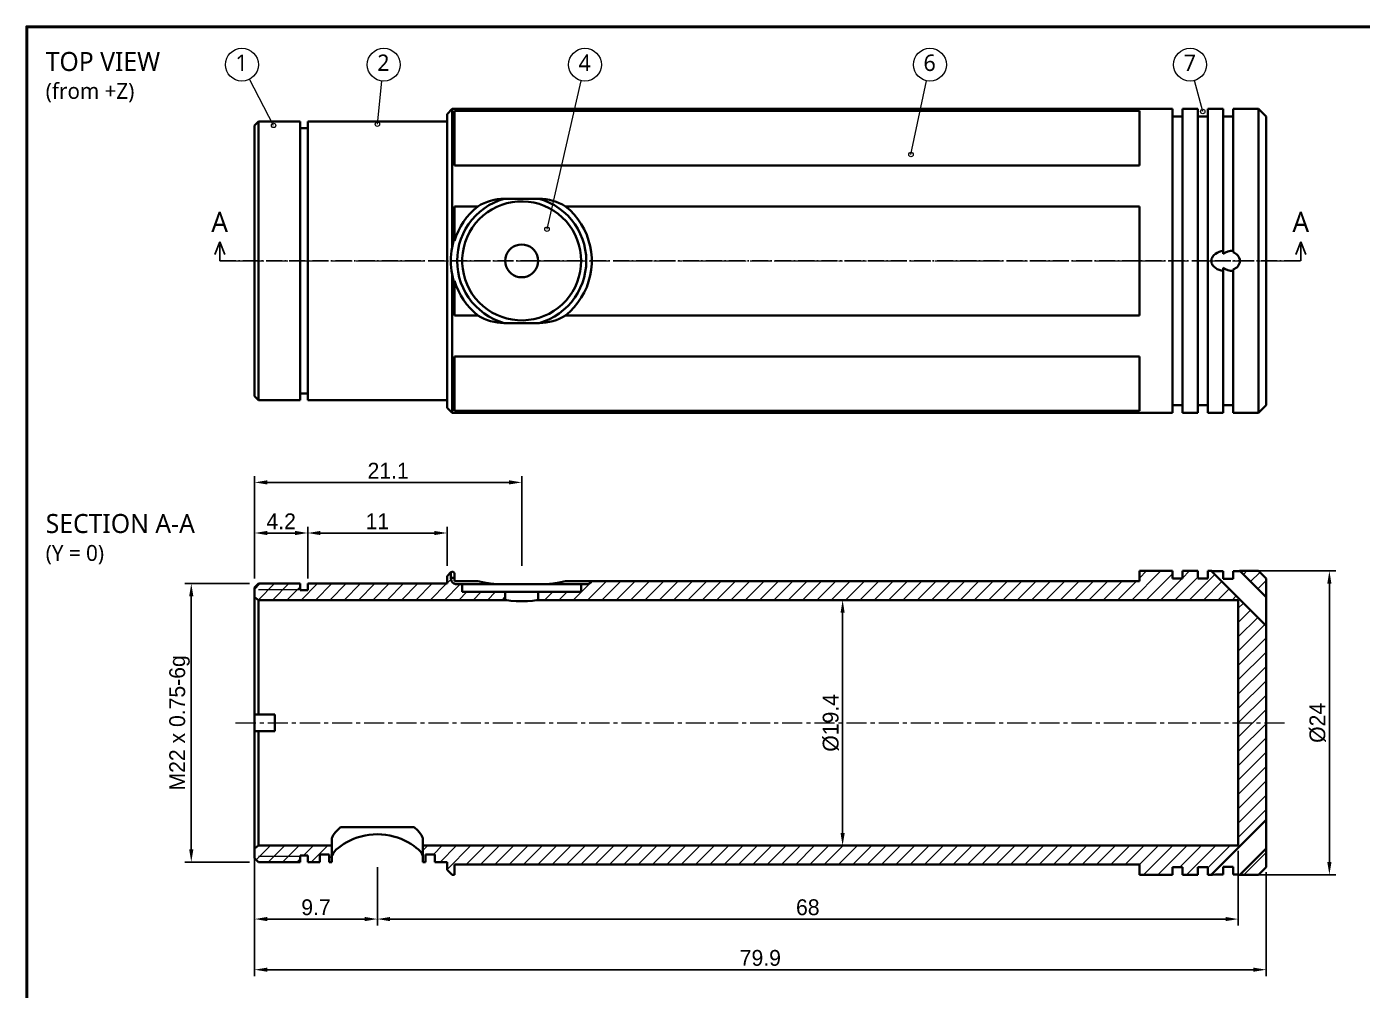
# Model space of a CAD drawing. Header units: millimetres. Extents: x 0 to 420, y 0 to 297.
# Drawn here: x 10 to 221, y 134.7 to 287 of the extents above; entities that cross this region are included whole.
import ezdxf

# ---------------------------------------------------------------- set-up
doc = ezdxf.new("R2010")
doc.units = ezdxf.units.MM
doc.linetypes.add('CENTER', pattern=[5.08, 3.175, -0.635, 0.635, -0.635])
doc.linetypes.add('DASHDOT', pattern=[3.556, 2.54, -0.508, 0, -0.508])
for name, color, linetype, lineweight in [('BORDER', 7, 'Continuous', 50), ('CENTER', 1, 'CENTER', 13), ('CUTLINE', 1, 'DASHDOT', 25), ('DIM', 5, 'Continuous', 13), ('HATCH', 8, 'Continuous', 9), ('TEXT', 7, 'Continuous', 18), ('VISIBLE', 7, 'Continuous', 35)]:
    doc.layers.add(name, color=color, linetype=linetype, lineweight=lineweight)
doc.styles.add('OpenSans', font='OpenSans-Regular.ttf')
doc.dimstyles.new('FK', dxfattribs={"dimtxt": 2.5, "dimasz": 2, "dimexe": 1, "dimexo": 0.8, "dimgap": 0.6, "dimtad": 1, "dimdec": 3, "dimlfac": 0.5, "dimdsep": 46, "dimcen": 2.5, "dimclrd": 5, "dimclre": 5, "dimclrt": 7, "dimazin": 3, "dimtfac": 1, "dimtmove": 0, "dimatfit": 3})

msp = doc.modelspace()

# ---------------------------------------------------------------- linework, layer by layer
at = {"layer": 'BORDER'}
msp.add_lwpolyline([(10, 10), (410, 10), (410, 287), (10, 287)], close=True, dxfattribs=at)
at = {"layer": 'CENTER'}
for p, q in [((43, 250), (208.8, 250)), ((43, 177), (208.8, 177))]:
    msp.add_line(p, q, dxfattribs=at)
at = {"layer": 'CUTLINE'}
for p, q in [((40.5, 253), (39.7, 251)), ((40.5, 250), (40.5, 253)), ((40.5, 253), (41.3, 251)), ((211.3, 253), (210.5, 251)), ((211.3, 250), (211.3, 253)), ((211.3, 253), (212.1, 251)), ((40.5, 250), (211.3, 250))]:
    msp.add_line(p, q, dxfattribs=at)
at = {"layer": 'DIM'}
for p, q in [((49, 271.4), (45.201, 278.694)), ((65.4, 271.6), (66.125, 278.4146)), ((92.2, 255), (97.6154, 278.4666)), ((149.7, 266.8), (152.1626, 278.4562)), ((195.8, 273.6), (194.4784, 278.4901))]:
    msp.add_line(p, q, dxfattribs=at)
for centre, radius in [((44, 281), 2.6), ((66.4, 281), 2.6), ((98.2, 281), 2.6), ((152.7, 281), 2.6), ((193.8, 281), 2.6), ((195.8, 273.6), 0.35), ((49, 271.4), 0.35), ((65.4, 271.6), 0.35), ((149.7, 266.8), 0.35), ((92.2, 255), 0.35)]:
    msp.add_circle(centre, radius, dxfattribs=at)
at = {"layer": 'HATCH'}
for p, q in [((184.5978, 196.4), (189.1978, 201)), ((185.8, 199.8649), (186.9351, 201)), ((186.8605, 196.4), (191, 200.5395)), ((192.6, 199.8767), (193.7233, 201)), ((202.2185, 200.4442), (202.7743, 201)), ((203.3499, 199.3129), (204.8185, 200.7815)), ((46, 198.0922), (46.9078, 199)), ((46.5832, 196.4126), (49.1706, 199)), ((48.8333, 196.4), (51.4333, 199)), ((51.096, 196.4), (53.2, 198.504)), ((53.3588, 196.4), (55.9588, 199)), ((55.6215, 196.4), (58.2215, 199)), ((57.8843, 196.4), (60.4843, 199)), ((60.147, 196.4), (62.747, 199)), ((62.4098, 196.4), (65.0098, 199)), ((64.6725, 196.4), (67.2725, 199)), ((66.9352, 196.4), (69.5352, 199)), ((69.198, 196.4), (71.798, 199)), ((71.4607, 196.4), (74.0607, 199)), ((73.7235, 196.4), (76.3235, 199)), ((75.9862, 196.4), (78.4862, 198.9)), ((76.4, 199.0765), (77.0371, 199.7136)), ((96.3509, 196.4), (99.3509, 199.4)), ((98.6136, 196.4), (101.6136, 199.4)), ((100.8764, 196.4), (103.8764, 199.4)), ((103.1391, 196.4), (106.1391, 199.4)), ((105.4018, 196.4), (108.4018, 199.4)), ((107.6646, 196.4), (110.6646, 199.4)), ((109.9273, 196.4), (112.9273, 199.4)), ((112.1901, 196.4), (115.1901, 199.4)), ((114.4528, 196.4), (117.4528, 199.4)), ((116.7156, 196.4), (119.7156, 199.4)), ((118.9783, 196.4), (121.9783, 199.4)), ((121.241, 196.4), (124.241, 199.4)), ((123.5038, 196.4), (126.5038, 199.4)), ((125.7665, 196.4), (128.7665, 199.4)), ((128.0293, 196.4), (131.0293, 199.4)), ((130.292, 196.4), (133.292, 199.4)), ((132.5547, 196.4), (135.5547, 199.4)), ((134.8175, 196.4), (137.8175, 199.4)), ((137.0802, 196.4), (140.0802, 199.4)), ((139.343, 196.4), (142.343, 199.4)), ((141.6057, 196.4), (144.6057, 199.4)), ((143.8685, 196.4), (146.8685, 199.4)), ((146.1312, 196.4), (149.1312, 199.4)), ((148.3939, 196.4), (151.3939, 199.4)), ((150.6567, 196.4), (153.6567, 199.4)), ((152.9194, 196.4), (155.9194, 199.4)), ((155.1822, 196.4), (158.1822, 199.4)), ((157.4449, 196.4), (160.4449, 199.4)), ((159.7076, 196.4), (162.7076, 199.4)), ((161.9704, 196.4), (164.9704, 199.4)), ((164.2331, 196.4), (167.2331, 199.4)), ((166.4959, 196.4), (169.4959, 199.4)), ((168.7586, 196.4), (171.7586, 199.4)), ((171.0214, 196.4), (174.0214, 199.4)), ((173.2841, 196.4), (176.2841, 199.4)), ((175.5468, 196.4), (178.5468, 199.4)), ((177.8096, 196.4), (180.8096, 199.4)), ((180.0723, 196.4), (183.0723, 199.4)), ((182.3351, 196.4), (185.3351, 199.4)), ((189.1233, 196.4), (192.5233, 199.8)), ((191.386, 196.4), (195, 200.014)), ((193.6488, 196.4), (197.693, 200.4442)), ((195.9115, 196.4), (198.8244, 199.3129)), ((204.4812, 198.1815), (205.8, 199.5003)), ((46.6, 198.0799), (53.2, 198.0799)), ((78.2489, 196.4), (79.5489, 197.7)), ((80.5117, 196.4), (81.8117, 197.7)), ((82.7744, 196.4), (84.0744, 197.7)), ((85.0372, 196.4), (85.6, 196.9628)), ((90.8, 197.6373), (90.8627, 197.7)), ((91.8254, 196.4), (93.1254, 197.7)), ((94.0881, 196.4), (95.3881, 197.7)), ((198.1743, 196.4), (199.9558, 198.1815)), ((200.437, 196.4), (201.0871, 197.0501)), ((205.6126, 197.0501), (205.8, 197.2375)), ((201.4, 195.1003), (202.2185, 195.9188)), ((201.4, 192.8375), (203.3499, 194.7874)), ((201.4, 190.5748), (204.4812, 193.656)), ((201.4, 188.312), (205.6126, 192.5246)), ((201.4, 186.0493), (205.8, 190.4493)), ((201.4, 183.7866), (205.8, 188.1866)), ((201.4, 181.5238), (205.8, 185.9238)), ((201.4, 179.2611), (205.8, 183.6611)), ((201.4, 176.9983), (205.8, 181.3983)), ((201.4, 174.7356), (205.8, 179.1356)), ((201.4, 172.4728), (205.8, 176.8728)), ((201.4, 170.2101), (205.8, 174.6101)), ((201.4, 167.9474), (205.8, 172.3474)), ((201.4, 165.6846), (205.8, 170.0846)), ((201.4, 163.4219), (205.8, 167.8219)), ((201.4, 161.1591), (205.8, 165.5591)), ((201.4, 158.8964), (205.8, 163.2964)), ((46.25, 155.35), (48.4999, 157.6)), ((48.1627, 155), (50.7627, 157.6)), ((50.4254, 155), (53.0254, 157.6)), ((53.7082, 156.0201), (55.2881, 157.6)), ((54.9509, 155), (57.5509, 157.6)), ((72.6, 156.8099), (73.3901, 157.6)), ((74.2528, 156.2), (75.6528, 157.6)), ((75.3156, 155), (77.9156, 157.6)), ((76.4, 153.8217), (80.1783, 157.6)), ((79.441, 154.6), (82.441, 157.6)), ((81.7038, 154.6), (84.7038, 157.6)), ((83.9665, 154.6), (86.9665, 157.6)), ((86.2293, 154.6), (89.2293, 157.6)), ((88.492, 154.6), (91.492, 157.6)), ((90.7547, 154.6), (93.7547, 157.6)), ((93.0175, 154.6), (96.0175, 157.6)), ((95.2802, 154.6), (98.2802, 157.6)), ((97.543, 154.6), (100.543, 157.6)), ((99.8057, 154.6), (102.8057, 157.6)), ((102.0685, 154.6), (105.0685, 157.6)), ((104.3312, 154.6), (107.3312, 157.6)), ((106.5939, 154.6), (109.5939, 157.6)), ((108.8567, 154.6), (111.8567, 157.6)), ((111.1194, 154.6), (114.1194, 157.6)), ((113.3822, 154.6), (116.3822, 157.6)), ((115.6449, 154.6), (118.6449, 157.6)), ((117.9076, 154.6), (120.9076, 157.6)), ((120.1704, 154.6), (123.1704, 157.6)), ((122.4331, 154.6), (125.4331, 157.6)), ((124.6959, 154.6), (127.6959, 157.6)), ((126.9586, 154.6), (129.9586, 157.6)), ((129.2214, 154.6), (132.2214, 157.6)), ((131.4841, 154.6), (134.4841, 157.6)), ((133.7468, 154.6), (136.7468, 157.6)), ((136.0096, 154.6), (139.0096, 157.6)), ((138.2723, 154.6), (141.2723, 157.6)), ((140.5351, 154.6), (143.5351, 157.6)), ((142.7978, 154.6), (145.7978, 157.6)), ((145.0605, 154.6), (148.0605, 157.6)), ((147.3233, 154.6), (150.3233, 157.6)), ((149.586, 154.6), (152.586, 157.6)), ((151.8488, 154.6), (154.8488, 157.6)), ((154.1115, 154.6), (157.1115, 157.6)), ((156.3743, 154.6), (159.3743, 157.6)), ((158.637, 154.6), (161.637, 157.6)), ((160.8997, 154.6), (163.8997, 157.6)), ((163.1625, 154.6), (166.1625, 157.6)), ((165.4252, 154.6), (168.4252, 157.6)), ((167.688, 154.6), (170.688, 157.6)), ((169.9507, 154.6), (172.9507, 157.6)), ((172.2134, 154.6), (175.2134, 157.6)), ((174.4762, 154.6), (177.4762, 157.6)), ((176.7389, 154.6), (179.7389, 157.6)), ((179.0017, 154.6), (182.0017, 157.6)), ((181.2644, 154.6), (184.2644, 157.6)), ((183.5272, 154.6), (186.5272, 157.6)), ((185.7899, 154.6), (188.7899, 157.6)), ((186.4526, 153), (191.0526, 157.6)), ((188.7154, 153), (193.3154, 157.6)), ((192.1781, 154.2), (195.5781, 157.6)), ((193.2409, 153), (197.8409, 157.6)), ((196.6, 154.0964), (200.1036, 157.6)), ((202.2918, 153), (205.8, 156.5082)), ((46.6, 155.9201), (53.2, 155.9201)), ((52.6881, 155), (53.2, 155.5119)), ((57.8, 155.5864), (58.2, 155.9864)), ((204.5546, 153), (205.8, 154.2454)), ((190.9781, 153), (191, 153.0219))]:
    msp.add_line(p, q, dxfattribs=at)
at = {"layer": 'VISIBLE'}
for points in [[(76.4, 273.2), (77.2, 274)], [(76.4, 273.2), (76.4, 272.6183), (76.4, 270.9025), (76.4, 268.1385), (76.4, 264.465), (76.4, 260.0661), (76.4, 255.1625), (76.4, 250), (76.4, 244.8375), (76.4, 239.9339), (76.4, 235.535), (76.4, 231.8615), (76.4, 229.0975), (76.4, 227.3817), (76.4, 226.8)], [(77.2, 274), (77.2, 273.8655), (77.2, 273.4635), (77.2, 272.7985), (77.2, 271.878), (77.2, 270.7122), (77.2, 269.3143), (77.2, 267.6999), (77.2, 265.8871), (77.2, 263.8962), (77.2, 261.7496), (77.2, 259.4713), (77.2, 257.0868), (77.2, 254.6229), (77.2, 252.1071)], [(77.2, 274), (191, 274)], [(77.6, 273.7071), (77.6, 273.4785), (77.6, 273.1853), (77.6, 272.8283), (77.6, 272.4085), (77.6, 271.927), (77.6, 271.3852), (77.6, 270.7846), (77.6, 270.1268), (77.6, 269.4136), (77.6, 268.647), (77.6, 267.8292), (77.6, 266.9622), (77.6, 266.0486), (77.6, 265.0908)], [(77.6, 273.7071), (185.8, 273.7071)], [(185.8, 273.7071), (185.8, 273.4785), (185.8, 273.1853), (185.8, 272.8283), (185.8, 272.4085), (185.8, 271.927), (185.8, 271.3852), (185.8, 270.7846), (185.8, 270.1268), (185.8, 269.4136), (185.8, 268.647), (185.8, 267.8292), (185.8, 266.9622), (185.8, 266.0486), (185.8, 265.0908)], [(191, 274), (191, 273.3983), (191, 271.6233), (191, 268.764), (191, 264.9638), (191, 260.4132), (191, 255.3405), (191, 250), (191, 244.6595), (191, 239.5868), (191, 235.0362), (191, 231.236), (191, 228.3767), (191, 226.6017), (191, 226)], [(191, 272.8), (192.6, 272.8)], [(192.6, 274), (192.6, 273.3983), (192.6, 271.6233), (192.6, 268.764), (192.6, 264.9638), (192.6, 260.4132), (192.6, 255.3405), (192.6, 250), (192.6, 244.6595), (192.6, 239.5868), (192.6, 235.0362), (192.6, 231.236), (192.6, 228.3767), (192.6, 226.6017), (192.6, 226)], [(192.6, 274), (195, 274)], [(195, 274), (195, 273.3983), (195, 271.6233), (195, 268.764), (195, 264.9638), (195, 260.4132), (195, 255.3405), (195, 250), (195, 244.6595), (195, 239.5868), (195, 235.0362), (195, 231.236), (195, 228.3767), (195, 226.6017), (195, 226)], [(195, 272.8), (196.6, 272.8)], [(196.6, 274), (196.6, 273.3983), (196.6, 271.6233), (196.6, 268.764), (196.6, 264.9638), (196.6, 260.4132), (196.6, 255.3405), (196.6, 250), (196.6, 244.6595), (196.6, 239.5868), (196.6, 235.0362), (196.6, 231.236), (196.6, 228.3767), (196.6, 226.6017), (196.6, 226)], [(196.6, 274), (199, 274)], [(199, 274), (199, 273.8614), (199, 273.4471), (199, 272.762), (199, 271.814), (199, 270.6139), (199, 269.1758), (199, 267.5161), (199, 265.6541), (199, 263.6113), (199, 261.4112), (199, 259.0793), (199, 256.6426), (199, 254.1291), (199, 251.5679)], [(199, 272.8), (200.6, 272.8)], [(200.6, 274), (200.6, 273.8599), (200.6, 273.4412), (200.6, 272.7488), (200.6, 271.7907), (200.6, 270.5782), (200.6, 269.1255), (200.6, 267.4494), (200.6, 265.5696), (200.6, 263.508), (200.6, 261.2886), (200.6, 258.9375), (200.6, 256.482), (200.6, 253.9508), (200.6, 251.3735)], [(200.6, 274), (204.6, 274)], [(204.6, 274), (204.6, 273.3983), (204.6, 271.6233), (204.6, 268.764), (204.6, 264.9638), (204.6, 260.4132), (204.6, 255.3405), (204.6, 250), (204.6, 244.6595), (204.6, 239.5868), (204.6, 235.0362), (204.6, 231.236), (204.6, 228.3767), (204.6, 226.6017), (204.6, 226)], [(204.6, 274), (205.8, 272.8)], [(205.8, 272.8), (205.8, 272.2284), (205.8, 270.5421), (205.8, 267.8258), (205.8, 264.2156), (205.8, 259.8925), (205.8, 255.0735), (205.8, 250), (205.8, 244.9265), (205.8, 240.1075), (205.8, 235.7844), (205.8, 232.1742), (205.8, 229.4579), (205.8, 227.7716), (205.8, 227.2)], [(46, 271.4), (46.6, 272)], [(46, 271.4), (46, 270.8635), (46, 269.2807), (46, 266.7312), (46, 263.3427), (46, 259.2851), (46, 254.7619), (46, 250), (46, 245.2381), (46, 240.7149), (46, 236.6573), (46, 233.2688), (46, 230.7193), (46, 229.1365), (46, 228.6)], [(46.6, 272), (46.6, 271.4484), (46.6, 269.8213), (46.6, 267.2003), (46.6, 263.7168), (46.6, 259.5454), (46.6, 254.8955), (46.6, 250), (46.6, 245.1045), (46.6, 240.4546), (46.6, 236.2832), (46.6, 232.7997), (46.6, 230.1787), (46.6, 228.5516), (46.6, 228)], [(46.6, 272), (53.2, 272)], [(53.2, 272), (53.2, 271.4484), (53.2, 269.8213), (53.2, 267.2003), (53.2, 263.7168), (53.2, 259.5454), (53.2, 254.8955), (53.2, 250), (53.2, 245.1045), (53.2, 240.4546), (53.2, 236.2832), (53.2, 232.7997), (53.2, 230.1787), (53.2, 228.5516), (53.2, 228)], [(53.2, 270.9799), (54.4, 270.9799)], [(54.4, 272), (54.4, 271.4484), (54.4, 269.8213), (54.4, 267.2003), (54.4, 263.7168), (54.4, 259.5454), (54.4, 254.8955), (54.4, 250), (54.4, 245.1045), (54.4, 240.4546), (54.4, 236.2832), (54.4, 232.7997), (54.4, 230.1787), (54.4, 228.5516), (54.4, 228)], [(54.4, 272), (76.4, 272)], [(77.6, 265.0908), (185.8, 265.0908)], [(85.4341, 259.8178), (84.5971, 259.5425), (83.787, 259.1959), (83.0098, 258.7808), (82.2713, 258.3001), (81.5771, 257.7574), (80.9323, 257.1569), (80.3418, 256.5029), (79.8098, 255.8005), (79.3405, 255.0547), (78.9373, 254.2712), (78.6033, 253.4559), (78.3408, 252.6147), (78.152, 251.7541), (78.0381, 250.8803), (78, 250), (78.0381, 249.1197), (78.152, 248.2459), (78.3408, 247.3853), (78.6033, 246.5441), (78.9373, 245.7288), (79.3405, 244.9453), (79.8098, 244.1995), (80.3418, 243.4971), (80.9323, 242.8431), (81.5771, 242.2426), (82.2713, 241.6999), (83.0098, 241.2192), (83.787, 240.8041), (84.5971, 240.4575), (85.4341, 240.1822)], [(81.2562, 258.6163), (81.7486, 258.8992), (82.2544, 259.1416), (82.771, 259.3452), (83.296, 259.5115), (83.8271, 259.6419), (84.3623, 259.737), (84.8991, 259.7966), (85.4341, 259.8178)], [(85.4341, 259.8178), (90.9659, 259.8178)], [(90.9659, 240.1822), (91.8029, 240.4575), (92.613, 240.8041), (93.3902, 241.2192), (94.1287, 241.6999), (94.8229, 242.2426), (95.4677, 242.8431), (96.0582, 243.4971), (96.5902, 244.1995), (97.0595, 244.9453), (97.4627, 245.7288), (97.7967, 246.5441), (98.0592, 247.3853), (98.248, 248.2459), (98.3619, 249.1197), (98.4, 250), (98.3619, 250.8803), (98.248, 251.7541), (98.0592, 252.6147), (97.7967, 253.4559), (97.4627, 254.2712), (97.0595, 255.0547), (96.5902, 255.8005), (96.0582, 256.5029), (95.4677, 257.1569), (94.8229, 257.7574), (94.1287, 258.3001), (93.3902, 258.7808), (92.613, 259.1959), (91.8029, 259.5425), (90.9659, 259.8178)], [(95.1438, 258.6163), (94.6514, 258.8992), (94.1456, 259.1416), (93.629, 259.3452), (93.104, 259.5115), (92.5729, 259.6419), (92.0377, 259.737), (91.5009, 259.7966), (90.9659, 259.8178)], [(77.6, 258.6163), (81.2562, 258.6163)], [(77.6, 258.6163), (77.6, 258.2697), (77.6, 257.9213), (77.6, 257.5709), (77.6, 257.2187), (77.6, 256.8649), (77.6, 256.5093), (77.6, 256.1523), (77.6, 255.7937), (77.6, 255.4338), (77.6, 255.0726), (77.6, 254.7102), (77.6, 254.3467), (77.6, 253.9821), (77.6, 253.6166)], [(77.6, 253.1776), (77.8685, 253.9645), (78.1953, 254.729), (78.5786, 255.4668), (79.0162, 256.1738), (79.5057, 256.8459), (80.0442, 257.4793), (80.6288, 258.0706), (81.2562, 258.6163)], [(97.6, 250), (97.5611, 250.8548), (97.4445, 251.7025), (97.2514, 252.5361), (96.9833, 253.3487), (96.6424, 254.1335), (96.2315, 254.8841), (95.7541, 255.5942), (95.2141, 256.258), (94.616, 256.8699), (93.9647, 257.4248), (93.2656, 257.9183), (92.5246, 258.3461), (91.7477, 258.7048), (90.9415, 258.9913), (90.1125, 259.2034), (89.2677, 259.3392), (88.414, 259.3976), (87.5585, 259.3781), (86.7084, 259.2809), (85.8706, 259.1068), (85.0521, 258.8573), (84.2597, 258.5343), (83.5, 258.1406), (82.7792, 257.6795), (82.1033, 257.1548), (81.478, 256.5707), (80.9083, 255.9322), (80.3991, 255.2446), (79.9545, 254.5135), (79.5782, 253.745), (79.2734, 252.9454), (79.0425, 252.1215), (78.8876, 251.28), (78.8097, 250.4278), (78.8097, 249.5722), (78.8876, 248.72), (79.0425, 247.8785), (79.2734, 247.0546), (79.5782, 246.255), (79.9545, 245.4865), (80.3991, 244.7554), (80.9083, 244.0678), (81.478, 243.4293), (82.1033, 242.8452), (82.7792, 242.3205), (83.5, 241.8594), (84.2597, 241.4657), (85.0521, 241.1427), (85.8706, 240.8932), (86.7084, 240.7191), (87.5585, 240.6219), (88.414, 240.6024), (89.2677, 240.6608), (90.1125, 240.7966), (90.9415, 241.0087), (91.7477, 241.2952), (92.5246, 241.6539), (93.2656, 242.0817), (93.9647, 242.5752), (94.616, 243.1301), (95.2141, 243.742), (95.7541, 244.4058), (96.2315, 245.1159), (96.6424, 245.8665), (96.9833, 246.6513), (97.2514, 247.4639), (97.4445, 248.2975), (97.5611, 249.1452), (97.6, 250)], [(95.1438, 241.3837), (95.8502, 242.0043), (96.5014, 242.6827), (97.0927, 243.4138), (97.6197, 244.1925), (98.0787, 245.0132), (98.4664, 245.8698), (98.78, 246.7563), (99.0171, 247.6662), (99.1762, 248.593), (99.256, 249.5299), (99.256, 250.4701), (99.1762, 251.407), (99.0171, 252.3338), (98.78, 253.2437), (98.4664, 254.1302), (98.0787, 254.9868), (97.6197, 255.8075), (97.0927, 256.5862), (96.5014, 257.3173), (95.8502, 257.9957), (95.1438, 258.6163)], [(95.1438, 258.6163), (185.8, 258.6163)], [(185.8, 258.6163), (185.8, 257.4299), (185.8, 256.2231), (185.8, 254.9991), (185.8, 253.7614), (185.8, 252.5134), (185.8, 251.2584), (185.8, 250), (185.8, 248.7416), (185.8, 247.4866), (185.8, 246.2386), (185.8, 245.0009), (185.8, 243.7769), (185.8, 242.5701), (185.8, 241.3837)], [(77.6, 253.6166), (77.3758, 252.8769), (77.2, 252.1071)], [(77.6, 253.6166), (77.6, 253.5858), (77.6, 253.4966), (77.6, 253.3571), (77.6, 253.1776)], [(77.2, 252.1071), (77.114, 251.5941), (77.0512, 251.0695), (77.0129, 250.5369), (77, 250), (77.0129, 249.4631), (77.0512, 248.9304), (77.114, 248.4059), (77.2, 247.8929)], [(90.8, 250), (90.7605, 250.4515), (90.6432, 250.8893), (90.4517, 251.3), (90.1917, 251.6712), (89.8712, 251.9917), (89.5, 252.2517), (89.0893, 252.4432), (88.6515, 252.5605), (88.2, 252.6), (87.7485, 252.5605), (87.3107, 252.4432), (86.9, 252.2517), (86.5288, 251.9917), (86.2083, 251.6712), (85.9483, 251.3), (85.7568, 250.8893), (85.6395, 250.4515), (85.6, 250), (85.6395, 249.5485), (85.7568, 249.1107), (85.9483, 248.7), (86.2083, 248.3288), (86.5288, 248.0083), (86.9, 247.7483), (87.3107, 247.5568), (87.7485, 247.4395), (88.2, 247.4), (88.6515, 247.4395), (89.0893, 247.5568), (89.5, 247.7483), (89.8712, 248.0083), (90.1917, 248.3288), (90.4517, 248.7), (90.6432, 249.1107), (90.7605, 249.5485), (90.8, 250)], [(199, 251.5679), (198.6892, 251.5075), (198.3859, 251.4151), (198.0917, 251.2878), (197.8121, 251.1213), (197.5577, 250.9115), (197.3439, 250.6542), (197.2588, 250.5062), (197.1932, 250.3456), (197.1515, 250.1752), (197.1373, 249.9992), (197.1518, 249.8232), (197.1937, 249.6527), (197.2596, 249.4923), (197.345, 249.3442), (197.5595, 249.0867), (197.8137, 248.8776), (198.0918, 248.7122), (198.3846, 248.5853), (198.6889, 248.4926), (199, 248.4321)], [(200.6, 251.5995), (200.1823, 251.5649), (199.7717, 251.4752), (199.3732, 251.3264), (199, 251.1119)], [(199, 251.1119), (199, 251.1444), (199, 251.177), (199, 251.2096), (199, 251.2422), (199, 251.2748), (199, 251.3074), (199, 251.3399), (199, 251.3725), (199, 251.4051), (199, 251.4376), (199, 251.4702), (199, 251.5027), (199, 251.5353), (199, 251.5679)], [(199, 251.1119), (199, 251.1603), (199, 251.2065), (199, 251.2506), (199, 251.2923), (199, 251.3316), (199, 251.3685), (199, 251.4029), (199, 251.4346), (199, 251.4637), (199, 251.4902), (199, 251.5138), (199, 251.5347), (199, 251.5527), (199, 251.5679)], [(201.6627, 250), (201.6381, 250.2409), (201.5675, 250.47), (201.4587, 250.6786), (201.3205, 250.8634), (201.1605, 251.024), (200.9844, 251.1615), (200.7965, 251.2774), (200.6, 251.3735)], [(90.7949, 250.163), (90.7948, 250.1637)], [(200.6, 248.6265), (200.7962, 248.7224), (200.9837, 248.8381), (201.1596, 248.9752), (201.3194, 249.1353), (201.4577, 249.3198), (201.5672, 249.5293), (201.638, 249.7585), (201.6627, 250)], [(77.2, 247.8929), (77.3758, 247.1231), (77.6, 246.3834)], [(77.2, 247.8929), (77.2, 245.3771), (77.2, 242.9132), (77.2, 240.5287), (77.2, 238.2504), (77.2, 236.1038), (77.2, 234.1129), (77.2, 232.3001), (77.2, 230.6857), (77.2, 229.2878), (77.2, 228.122), (77.2, 227.2015), (77.2, 226.5365), (77.2, 226.1345), (77.2, 226)], [(199, 248.4321), (199, 248.4473), (199, 248.4653), (199, 248.4862), (199, 248.5098), (199, 248.5363), (199, 248.5654), (199, 248.5971), (199, 248.6315), (199, 248.6684), (199, 248.7077), (199, 248.7494), (199, 248.7935), (199, 248.8397), (199, 248.8881)], [(199, 248.8881), (199.3731, 248.6736), (199.771, 248.525), (200.1814, 248.4352), (200.6, 248.4005)], [(199, 248.4321), (199, 248.4647), (199, 248.4973), (199, 248.5298), (199, 248.5624), (199, 248.5949), (199, 248.6275), (199, 248.6601), (199, 248.6926), (199, 248.7252), (199, 248.7578), (199, 248.7904), (199, 248.823), (199, 248.8556), (199, 248.8881)], [(199, 248.4321), (199, 245.8709), (199, 243.3574), (199, 240.9207), (199, 238.5888), (199, 236.3887), (199, 234.3459), (199, 232.4839), (199, 230.8242), (199, 229.3861), (199, 228.186), (199, 227.238), (199, 226.5529), (199, 226.1386), (199, 226)], [(200.6, 248.6265), (200.6, 246.0492), (200.6, 243.518), (200.6, 241.0625), (200.6, 238.7114), (200.6, 236.492), (200.6, 234.4304), (200.6, 232.5506), (200.6, 230.8745), (200.6, 229.4218), (200.6, 228.2093), (200.6, 227.2512), (200.6, 226.5588), (200.6, 226.1401), (200.6, 226)], [(81.2562, 241.3837), (80.6288, 241.9294), (80.0442, 242.5207), (79.5057, 243.1541), (79.0162, 243.8262), (78.5786, 244.5332), (78.1953, 245.271), (77.8685, 246.0355), (77.6, 246.8224)], [(77.6, 246.8224), (77.6, 246.6429), (77.6, 246.5034), (77.6, 246.4142), (77.6, 246.3834)], [(77.6, 246.3834), (77.6, 246.0179), (77.6, 245.6533), (77.6, 245.2898), (77.6, 244.9274), (77.6, 244.5662), (77.6, 244.2063), (77.6, 243.8477), (77.6, 243.4907), (77.6, 243.1351), (77.6, 242.7813), (77.6, 242.4291), (77.6, 242.0787), (77.6, 241.7302), (77.6, 241.3837)], [(77.6, 241.3837), (81.2562, 241.3837)], [(81.2562, 241.3837), (81.7486, 241.1008), (82.2544, 240.8584), (82.771, 240.6548), (83.296, 240.4885), (83.8271, 240.3581), (84.3623, 240.263), (84.8991, 240.2034), (85.4341, 240.1822)], [(95.1438, 241.3837), (94.6514, 241.1008), (94.1456, 240.8584), (93.629, 240.6548), (93.104, 240.4885), (92.5729, 240.3581), (92.0377, 240.263), (91.5009, 240.2034), (90.9659, 240.1822)], [(95.1438, 241.3837), (185.8, 241.3837)], [(85.4341, 240.1822), (90.9659, 240.1822)], [(77.6, 234.9092), (77.6, 233.9514), (77.6, 233.0378), (77.6, 232.1708), (77.6, 231.353), (77.6, 230.5864), (77.6, 229.8732), (77.6, 229.2154), (77.6, 228.6148), (77.6, 228.073), (77.6, 227.5915), (77.6, 227.1717), (77.6, 226.8147), (77.6, 226.5215), (77.6, 226.2929)], [(77.6, 234.9092), (185.8, 234.9092)], [(185.8, 234.9092), (185.8, 233.9514), (185.8, 233.0378), (185.8, 232.1708), (185.8, 231.353), (185.8, 230.5864), (185.8, 229.8732), (185.8, 229.2154), (185.8, 228.6148), (185.8, 228.073), (185.8, 227.5915), (185.8, 227.1717), (185.8, 226.8147), (185.8, 226.5215), (185.8, 226.2929)], [(46, 228.6), (46.6, 228)], [(46.6, 228), (53.2, 228)], [(53.2, 229.0201), (54.4, 229.0201)], [(54.4, 228), (76.4, 228)], [(76.4, 226.8), (77.2, 226)], [(77.2, 226), (191, 226)], [(77.6, 226.2929), (185.8, 226.2929)], [(191, 227.2), (192.6, 227.2)], [(192.6, 226), (195, 226)], [(195, 227.2), (196.6, 227.2)], [(196.6, 226), (199, 226)], [(199, 227.2), (200.6, 227.2)], [(200.6, 226), (204.6, 226)], [(205.8, 227.2), (204.6, 226)], [(76.4, 200.2), (77, 200.8)], [(77.2, 200.9073), (77.0512, 200.8272), (77.0129, 200.8068), (77, 200.8)], [(77, 199.9), (77, 200.8)], [(77.6, 200.7259), (77.2, 200.9073)], [(77.6, 199.4), (77.6, 199.5302), (77.6, 199.6551), (77.6, 199.7746), (77.6, 199.8886), (77.6, 199.9973), (77.6, 200.1004), (77.6, 200.1981), (77.6, 200.2902), (77.6, 200.3768), (77.6, 200.4578), (77.6, 200.5332), (77.6, 200.6031), (77.6, 200.6673), (77.6, 200.7259)], [(77.6, 199.9), (77.6, 200.7259)], [(185.8, 201), (191, 201)], [(185.8, 199.4), (185.8, 201)], [(191, 199.8), (191, 201)], [(191, 199.8), (191, 199.9641), (191, 200.1164), (191, 200.2568), (191, 200.3852), (191, 200.5016), (191, 200.6059), (191, 200.6981), (191, 200.7781), (191, 200.8458), (191, 200.9013), (191, 200.9445), (191, 200.9753), (191, 200.9938), (191, 201)], [(192.6, 201), (195, 201)], [(192.6, 201), (192.6, 199.8)], [(192.6, 201), (192.6, 200.9938), (192.6, 200.9753), (192.6, 200.9445), (192.6, 200.9013), (192.6, 200.8458), (192.6, 200.7781), (192.6, 200.6981), (192.6, 200.6059), (192.6, 200.5016), (192.6, 200.3852), (192.6, 200.2568), (192.6, 200.1164), (192.6, 199.9641), (192.6, 199.8)], [(195, 199.8), (195, 201)], [(195, 201), (195, 200.9938), (195, 200.9753), (195, 200.9445), (195, 200.9013), (195, 200.8458), (195, 200.7781), (195, 200.6981), (195, 200.6059), (195, 200.5016), (195, 200.3852), (195, 200.2568), (195, 200.1164), (195, 199.9641), (195, 199.8)], [(196.6, 201), (197.1373, 201)], [(196.6, 201), (196.6, 199.8)], [(196.6, 201), (196.6, 200.9938), (196.6, 200.9753), (196.6, 200.9445), (196.6, 200.9013), (196.6, 200.8458), (196.6, 200.7781), (196.6, 200.6981), (196.6, 200.6059), (196.6, 200.5016), (196.6, 200.3852), (196.6, 200.2568), (196.6, 200.1164), (196.6, 199.9641), (196.6, 199.8)], [(205.8, 192.3373), (197.1373, 201)], [(199, 200.9487), (197.8124, 200.9738), (197.3442, 200.9911), (197.1934, 200.9975), (197.1516, 200.9994), (197.1373, 201)], [(199, 199.7729), (199, 199.8419), (199, 199.9139), (199, 199.9886), (199, 200.0659), (199, 200.1456), (199, 200.2277), (199, 200.3119), (199, 200.3982), (199, 200.4863), (199, 200.5761), (199, 200.6674), (199, 200.76), (199, 200.8539), (199, 200.9487)], [(199, 200.9487), (199, 200.9161), (199, 200.8755), (199, 200.8269), (199, 200.7703), (199, 200.7058), (199, 200.6334), (199, 200.5532), (199, 200.465), (199, 200.369), (199, 200.2653), (199, 200.1537), (199, 200.0344), (199, 199.9075), (199, 199.7729)], [(201.6627, 201), (201.6381, 200.9988), (201.5675, 200.9954), (201.3205, 200.9845), (200.6, 200.9607)], [(200.6, 199.7438), (200.6, 199.8349), (200.6, 199.9259), (200.6, 200.0167), (200.6, 200.1071), (200.6, 200.1971), (200.6, 200.2864), (200.6, 200.3749), (200.6, 200.4625), (200.6, 200.549), (200.6, 200.6343), (200.6, 200.7183), (200.6, 200.8007), (200.6, 200.8816), (200.6, 200.9607)], [(200.6, 200.9607), (200.6, 200.93), (200.6, 200.8906), (200.6, 200.8425), (200.6, 200.7857), (200.6, 200.7201), (200.6, 200.6459), (200.6, 200.563), (200.6, 200.4715), (200.6, 200.3715), (200.6, 200.2629), (200.6, 200.1458), (200.6, 200.0202), (200.6, 199.8862), (200.6, 199.7438)], [(205.8, 196.8627), (201.6627, 201)], [(201.6627, 201), (204.6, 201)], [(205.8, 199.8), (204.6, 201)], [(46, 198.4), (46.6, 199)], [(46, 198.4), (46, 196.85)], [(46.6, 199), (53.2, 199)], [(53.2, 197.9799), (53.2, 199)], [(53.2, 199), (53.2, 198.9948), (53.2, 198.979), (53.2, 198.9528), (53.2, 198.9161), (53.2, 198.869), (53.2, 198.8114), (53.2, 198.7435), (53.2, 198.6652), (53.2, 198.5765), (53.2, 198.4775), (53.2, 198.3684), (53.2, 198.249), (53.2, 198.1195), (53.2, 197.9799)], [(54.4, 199), (76.4, 199)], [(54.4, 199), (54.4, 197.9799)], [(54.4, 197.9799), (54.4, 198.1195), (54.4, 198.249), (54.4, 198.3684), (54.4, 198.4775), (54.4, 198.5765), (54.4, 198.6652), (54.4, 198.7435), (54.4, 198.8114), (54.4, 198.869), (54.4, 198.9161), (54.4, 198.9528), (54.4, 198.979), (54.4, 198.9948), (54.4, 199)], [(76.4, 200.2), (76.4, 199)], [(76.4, 199), (76.4, 199.1641), (76.4, 199.3163), (76.4, 199.4567), (76.4, 199.5851), (76.4, 199.7015), (76.4, 199.8059), (76.4, 199.898), (76.4, 199.978), (76.4, 200.0458), (76.4, 200.1013), (76.4, 200.1444), (76.4, 200.1753), (76.4, 200.1938), (76.4, 200.2)], [(78, 198.9), (77.7412, 198.9341), (77.5, 199.034), (77.2929, 199.1929), (77.134, 199.4), (77.0341, 199.6412), (77, 199.9)], [(77.6, 199.9), (77.518, 199.9), (77.4419, 199.9), (77.3717, 199.9), (77.3075, 199.9), (77.2493, 199.9), (77.1971, 199.9), (77.151, 199.9), (77.111, 199.9), (77.0771, 199.9), (77.0494, 199.9), (77.0278, 199.9), (77.0124, 199.9), (77.0031, 199.9), (77, 199.9)], [(77.6, 199.9), (77.6, 199.6263), (77.6, 199.4)], [(77.6, 199.4), (77.7462, 199.4), (77.9117, 199.4), (78.0961, 199.4), (78.2992, 199.4), (78.5205, 199.4), (78.7597, 199.4), (79.0162, 199.4), (79.2898, 199.4), (79.5797, 199.4), (79.8855, 199.4), (80.2067, 199.4), (80.5426, 199.4), (80.8927, 199.4), (81.2562, 199.4)], [(78.8, 198.9), (78, 198.9)], [(78.8, 197.7), (78.8, 198.9)], [(97.6, 198.9), (97.3643, 198.9), (96.6691, 198.9), (95.5492, 198.9), (94.0608, 198.9), (92.2785, 198.9), (90.2917, 198.9), (88.2, 198.9), (86.1083, 198.9), (84.1215, 198.9), (82.3392, 198.9), (80.8508, 198.9), (79.7309, 198.9), (79.0357, 198.9), (78.8, 198.9)], [(81.2562, 199.4), (82.2544, 199.1908), (83.296, 199.0348), (84.3623, 198.936), (85.4341, 198.9)], [(95.1438, 199.4), (94.1456, 199.1908), (93.104, 199.0348), (92.0377, 198.936), (90.9659, 198.9)], [(99.266, 199.4), (99.2435, 199.4), (99.1762, 199.4), (99.0643, 199.4), (98.9082, 199.4), (98.7086, 199.4), (98.4664, 199.4), (98.1824, 199.4), (97.8579, 199.4), (97.4942, 199.4), (97.0927, 199.4), (96.655, 199.4), (96.183, 199.4), (95.6786, 199.4), (95.1438, 199.4)], [(98.4, 198.9), (97.6, 198.9)], [(97.6, 197.7), (97.6, 198.9)], [(99.266, 199.4), (99.1071, 199.1929), (98.9, 199.034), (98.6588, 198.9341), (98.4, 198.9)], [(185.8, 199.4), (99.266, 199.4)], [(191, 199.8), (192.6, 199.8)], [(195, 199.8), (196.6, 199.8)], [(200.6, 199.7438), (199, 199.7729)], [(205.8, 196.8627), (205.8, 199.8)], [(46, 178.3), (46, 180.4181), (46, 182.4966), (46, 184.5117), (46, 186.4401), (46, 188.2594), (46, 189.9487), (46, 191.4884), (46, 192.8608), (46, 194.05), (46, 195.0424), (46, 195.8263), (46, 196.3928), (46, 196.7354), (46, 196.85)], [(46.6, 196.4), (46, 196.85)], [(46.6, 196.4), (85.6, 196.4)], [(46.6, 178.3), (46.6, 180.3676), (46.6, 182.3963), (46.6, 184.3629), (46.6, 186.2446), (46.6, 188.0198), (46.6, 189.6679), (46.6, 191.17), (46.6, 192.5089), (46.6, 193.6689), (46.6, 194.6369), (46.6, 195.4015), (46.6, 195.9541), (46.6, 196.2882), (46.6, 196.4)], [(53.2, 197.9799), (54.4, 197.9799)], [(85.6, 197.7), (78.8, 197.7)], [(85.6, 196.4), (85.6, 197.7)], [(90.8, 197.7), (90.7348, 197.7), (90.5425, 197.7), (90.2328, 197.7), (89.8211, 197.7), (89.3281, 197.7), (88.7786, 197.7), (88.2, 197.7), (87.6214, 197.7), (87.0719, 197.7), (86.5789, 197.7), (86.1672, 197.7), (85.8575, 197.7), (85.6652, 197.7), (85.6, 197.7)], [(90.8, 196.4), (90.7834, 196.3978), (90.7348, 196.3914), (90.5506, 196.3682), (89.9184, 196.3016), (89.0988, 196.246), (88.2007, 196.225), (87.3022, 196.2459), (86.4825, 196.3015), (85.8518, 196.3679), (85.6652, 196.3914), (85.6165, 196.3978), (85.6, 196.4)], [(97.6, 197.7), (90.8, 197.7)], [(90.8, 196.4), (90.8, 197.7)], [(90.8, 196.4), (201.4, 196.4)], [(201.4, 157.6), (201.4, 196.4)], [(205.8, 192.3373), (205.8, 192.394), (205.8, 192.5613), (205.8, 192.8309), (205.8, 193.1892), (205.8, 193.6182), (205.8, 194.0965), (205.8, 194.6), (205.8, 195.1035), (205.8, 195.5818), (205.8, 196.0108), (205.8, 196.3691), (205.8, 196.6387), (205.8, 196.806), (205.8, 196.8627)], [(205.8, 192.3373), (205.8, 192.7185), (205.8, 193.0916), (205.8, 193.4563), (205.8, 193.8124), (205.8, 194.1597), (205.8, 194.4981), (205.8, 194.8274), (205.8, 195.1473), (205.8, 195.4578), (205.8, 195.7586), (205.8, 196.0497), (205.8, 196.3309), (205.8, 196.6019), (205.8, 196.8627)], [(205.8, 161.6627), (205.8, 192.3373)], [(46, 178.3), (46, 175.7)], [(46, 178.3), (46.0433, 178.3), (46.0866, 178.3), (46.1297, 178.3), (46.1728, 178.3), (46.2159, 178.3), (46.2588, 178.3), (46.3017, 178.3), (46.3445, 178.3), (46.3873, 178.3), (46.43, 178.3), (46.4726, 178.3), (46.5151, 178.3), (46.5576, 178.3), (46.6, 178.3)], [(46.6, 178.3), (49.2, 178.3)], [(49.2, 178.3), (49.2, 178.1145), (49.2, 177.9289), (49.2, 177.7432), (49.2, 177.5575), (49.2, 177.3717), (49.2, 177.1859), (49.2, 177), (49.2, 176.8141), (49.2, 176.6283), (49.2, 176.4425), (49.2, 176.2568), (49.2, 176.0711), (49.2, 175.8855), (49.2, 175.7)], [(46, 157.15), (46, 157.2646), (46, 157.6072), (46, 158.1737), (46, 158.9576), (46, 159.95), (46, 161.1392), (46, 162.5116), (46, 164.0513), (46, 165.7406), (46, 167.5599), (46, 169.4883), (46, 171.5034), (46, 173.5819), (46, 175.7)], [(46, 175.7), (46.0433, 175.7), (46.0866, 175.7), (46.1297, 175.7), (46.1728, 175.7), (46.2159, 175.7), (46.2588, 175.7), (46.3017, 175.7), (46.3445, 175.7), (46.3873, 175.7), (46.43, 175.7), (46.4726, 175.7), (46.5151, 175.7), (46.5576, 175.7), (46.6, 175.7)], [(46.6, 157.6), (46.6, 157.7118), (46.6, 158.0459), (46.6, 158.5985), (46.6, 159.3631), (46.6, 160.3311), (46.6, 161.4911), (46.6, 162.83), (46.6, 164.3321), (46.6, 165.9802), (46.6, 167.7554), (46.6, 169.6371), (46.6, 171.6037), (46.6, 173.6324), (46.6, 175.7)], [(46.6, 175.7), (49.2, 175.7)], [(58.2, 158.5512), (58.2267, 158.7641), (58.3039, 158.9931), (58.4273, 159.2348), (58.5917, 159.4853), (58.7926, 159.7416), (59.0261, 160.0011), (59.5779, 160.5202)], [(59.5779, 160.5202), (71.2221, 160.5202)], [(71.2221, 160.5202), (71.7739, 160.0011), (72.0074, 159.7416), (72.2083, 159.4853), (72.3727, 159.2348), (72.4961, 158.9931), (72.5733, 158.7641), (72.6, 158.5512)], [(205.8, 161.6627), (197.1373, 153)], [(205.8, 157.1373), (205.8, 157.3981), (205.8, 157.6691), (205.8, 157.9503), (205.8, 158.2414), (205.8, 158.5422), (205.8, 158.8527), (205.8, 159.1726), (205.8, 159.5019), (205.8, 159.8403), (205.8, 160.1876), (205.8, 160.5437), (205.8, 160.9084), (205.8, 161.2815), (205.8, 161.6627)], [(205.8, 157.1373), (205.8, 157.194), (205.8, 157.3613), (205.8, 157.6309), (205.8, 157.9892), (205.8, 158.4182), (205.8, 158.8965), (205.8, 159.4), (205.8, 159.9035), (205.8, 160.3818), (205.8, 160.8108), (205.8, 161.1691), (205.8, 161.4387), (205.8, 161.606), (205.8, 161.6627)], [(58.2, 155.834), (58.2125, 155.9589), (58.2492, 156.0903), (58.3896, 156.3697), (58.6108, 156.6657), (58.9024, 156.9711), (59.2541, 157.2788), (59.6554, 157.5816), (60.1, 157.8749), (60.584, 158.1552), (61.1028, 158.4177), (61.6523, 158.6579), (62.2291, 158.8714), (62.8302, 159.0541), (63.4529, 159.2019), (64.0926, 159.3109), (64.7435, 159.3775), (65.4, 159.4), (66.0565, 159.3775), (66.7074, 159.3109), (67.3471, 159.202), (67.9698, 159.0541), (68.5709, 158.8715), (69.1476, 158.6579), (69.6971, 158.4177), (70.2159, 158.1552), (70.7, 157.8749), (71.1445, 157.5816), (71.5459, 157.2789), (71.8976, 156.9711), (72.1892, 156.6657), (72.4104, 156.3697), (72.5508, 156.0903), (72.5875, 155.9589), (72.6, 155.834)], [(58.2, 157.6), (58.2, 157.6049), (58.2, 157.6196), (58.2, 157.644), (58.2, 157.6782), (58.2, 157.7222), (58.2, 157.7759), (58.2, 157.8393), (58.2, 157.9123), (58.2, 157.995), (58.2, 158.0872), (58.2, 158.189), (58.2, 158.3003), (58.2, 158.4211), (58.2, 158.5512)], [(72.6, 157.6), (72.6, 157.6049), (72.6, 157.6196), (72.6, 157.644), (72.6, 157.6782), (72.6, 157.7222), (72.6, 157.7759), (72.6, 157.8393), (72.6, 157.9123), (72.6, 157.995), (72.6, 158.0872), (72.6, 158.189), (72.6, 158.3003), (72.6, 158.4211), (72.6, 158.5512)], [(46.6, 157.6), (46, 157.15)], [(46, 157.15), (46, 155.6)], [(46.6, 157.6), (58.2, 157.6)], [(56.3, 155.834), (56.3191, 156.0102), (56.3751, 156.2)], [(56.3, 155.834), (56.3, 156.2)], [(56.3, 156.2), (56.3, 155)], [(57.8, 156.2), (56.3, 156.2)], [(57.8, 155.834), (57.8, 156.2)], [(57.8, 156.2), (57.8, 155)], [(58.2, 157.6), (58.2, 155)], [(72.6, 155), (72.6, 157.6)], [(72.6, 157.6), (201.4, 157.6)], [(74.5, 156.2), (73, 156.2)], [(73, 155.834), (73, 156.2)], [(73, 155), (73, 156.2)], [(74.4249, 156.2), (74.4809, 156.0102), (74.5, 155.834)], [(74.5, 155.834), (74.5, 156.2)], [(74.5, 155), (74.5, 156.2)], [(205.8, 157.1373), (201.6627, 153)], [(205.8, 154.2), (205.8, 157.1373)], [(46, 155.6), (46.6, 155)], [(46.6, 155), (53.2, 155)], [(53.2, 156.0201), (53.2, 155.8805), (53.2, 155.751), (53.2, 155.6316), (53.2, 155.5225), (53.2, 155.4235), (53.2, 155.3348), (53.2, 155.2565), (53.2, 155.1886), (53.2, 155.131), (53.2, 155.0839), (53.2, 155.0472), (53.2, 155.021), (53.2, 155.0052), (53.2, 155)], [(53.2, 155), (53.2, 156.0201)], [(53.2, 156.0201), (54.4, 156.0201)], [(54.4, 155), (54.4, 155.0052), (54.4, 155.021), (54.4, 155.0472), (54.4, 155.0839), (54.4, 155.131), (54.4, 155.1886), (54.4, 155.2565), (54.4, 155.3348), (54.4, 155.4235), (54.4, 155.5225), (54.4, 155.6316), (54.4, 155.751), (54.4, 155.8805), (54.4, 156.0201)], [(54.4, 156.0201), (54.4, 155)], [(54.4, 155), (56.3, 155)], [(57.8, 155), (58.2, 155)], [(72.6, 155), (73, 155)], [(74.5, 155), (76.4, 155)], [(76.4, 155), (76.4, 153.8)], [(76.4, 153.8), (76.4, 153.8062), (76.4, 153.8247), (76.4, 153.8556), (76.4, 153.8987), (76.4, 153.9542), (76.4, 154.022), (76.4, 154.102), (76.4, 154.1941), (76.4, 154.2985), (76.4, 154.4149), (76.4, 154.5433), (76.4, 154.6837), (76.4, 154.8359), (76.4, 155)], [(77.6, 153), (77.6, 154.6)], [(77.6, 154.6), (185.8, 154.6)], [(185.8, 153), (185.8, 154.6)], [(191, 153), (191, 154.2)], [(191, 154.2), (192.6, 154.2)], [(191, 153), (191, 153.0062), (191, 153.0247), (191, 153.0555), (191, 153.0987), (191, 153.1542), (191, 153.2219), (191, 153.3019), (191, 153.3941), (191, 153.4984), (191, 153.6148), (191, 153.7432), (191, 153.8836), (191, 154.0359), (191, 154.2)], [(192.6, 154.2), (192.6, 153)], [(192.6, 154.2), (192.6, 154.0359), (192.6, 153.8836), (192.6, 153.7432), (192.6, 153.6148), (192.6, 153.4984), (192.6, 153.3941), (192.6, 153.3019), (192.6, 153.2219), (192.6, 153.1542), (192.6, 153.0987), (192.6, 153.0555), (192.6, 153.0247), (192.6, 153.0062), (192.6, 153)], [(195, 153), (195, 154.2)], [(195, 154.2), (196.6, 154.2)], [(195, 154.2), (195, 154.0359), (195, 153.8836), (195, 153.7432), (195, 153.6148), (195, 153.4984), (195, 153.3941), (195, 153.3019), (195, 153.2219), (195, 153.1542), (195, 153.0987), (195, 153.0555), (195, 153.0247), (195, 153.0062), (195, 153)], [(196.6, 154.2), (196.6, 153)], [(196.6, 154.2), (196.6, 154.0359), (196.6, 153.8836), (196.6, 153.7432), (196.6, 153.6148), (196.6, 153.4984), (196.6, 153.3941), (196.6, 153.3019), (196.6, 153.2219), (196.6, 153.1542), (196.6, 153.0987), (196.6, 153.0555), (196.6, 153.0247), (196.6, 153.0062), (196.6, 153)], [(199, 154.2271), (200.6, 154.2562)], [(199, 153.0513), (199, 153.1461), (199, 153.24), (199, 153.3326), (199, 153.4239), (199, 153.5137), (199, 153.6018), (199, 153.6881), (199, 153.7723), (199, 153.8544), (199, 153.9341), (199, 154.0114), (199, 154.0861), (199, 154.1581), (199, 154.2271)], [(199, 154.2271), (199, 154.0925), (199, 153.9656), (199, 153.8463), (199, 153.7347), (199, 153.631), (199, 153.535), (199, 153.4468), (199, 153.3665), (199, 153.2942), (199, 153.2297), (199, 153.1731), (199, 153.1245), (199, 153.0839), (199, 153.0513)], [(200.6, 154.2562), (200.6, 154.1138), (200.6, 153.9798), (200.6, 153.8542), (200.6, 153.7371), (200.6, 153.6285), (200.6, 153.5285), (200.6, 153.437), (200.6, 153.3541), (200.6, 153.2799), (200.6, 153.2143), (200.6, 153.1575), (200.6, 153.1094), (200.6, 153.07), (200.6, 153.0393)], [(200.6, 153.0393), (200.6, 153.1184), (200.6, 153.1993), (200.6, 153.2817), (200.6, 153.3657), (200.6, 153.451), (200.6, 153.5375), (200.6, 153.6251), (200.6, 153.7136), (200.6, 153.8029), (200.6, 153.8929), (200.6, 153.9833), (200.6, 154.0741), (200.6, 154.1651), (200.6, 154.2562)], [(205.8, 154.2), (204.6, 153)], [(76.4, 153.8), (77.2, 153)], [(77.2, 153), (77.6, 153)], [(185.8, 153), (191, 153)], [(192.6, 153), (195, 153)], [(196.6, 153), (197.1373, 153)], [(197.1373, 153), (197.1517, 153.0006), (197.1935, 153.0025), (197.3447, 153.0089), (197.8135, 153.0263), (199, 153.0513)], [(200.6, 153.0393), (201.3204, 153.0155), (201.5675, 153.0046), (201.6381, 153.0012), (201.6627, 153)], [(201.6627, 153), (204.6, 153)]]:
    msp.add_lwpolyline(points, dxfattribs=at)

# ---------------------------------------------------------------- texts
at = {"layer": 'TEXT', "style": 'OpenSans'}
for s, height, p in [('TOP VIEW', 3, (13, 280)), ('1', 2.6, (42.9795, 280)), ('2', 2.6, (65.3795, 280)), ('4', 2.6, (97.1795, 280)), ('6', 2.6, (151.6795, 280)), ('7', 2.6, (192.7795, 280)), ('(from +Z)', 2.5, (13, 275.6)), ('A', 3.2, (39.1497, 254.536)), ('A', 3.2, (209.9497, 254.536)), ('SECTION A-A', 3, (13, 207)), ('(Y = 0)', 2.5, (13, 202.6))]:
    msp.add_text(s, height=height, dxfattribs=at).set_placement(p)

# ---------------------------------------------------------------- dimensions: what is measured, and where the dimension line sits
at = {"layer": 'DIM'}
for base, p1, p2 in [((46, 215), (46, 199), (88.2, 201)), ((46, 207), (46, 199), (54.4, 199)), ((54.4, 207), (54.4, 199), (76.4, 201)), ((46, 146), (46, 157.6), (65.4, 155)), ((65.4, 146), (65.4, 155), (201.4, 157.6)), ((46, 138), (46, 155), (205.8, 154.2))]:
    msp.add_linear_dim(base=base, p1=p1, p2=p2, dimstyle='FK', dxfattribs=at).render()
for base, p1, p2, text in [((215.8, 153), (202.8, 153), (202.8, 201), '%%c<>'), ((36, 155), (46, 155), (46, 199), 'M22 x 0.75-6g'), ((138.9, 157.6), (138.9, 157.6), (138.9, 196.4), '%%c<>')]:
    msp.add_linear_dim(base=base, p1=p1, p2=p2, angle=90, text=text, dimstyle='FK', dxfattribs=at).render()

doc.saveas('drawing.dxf')
